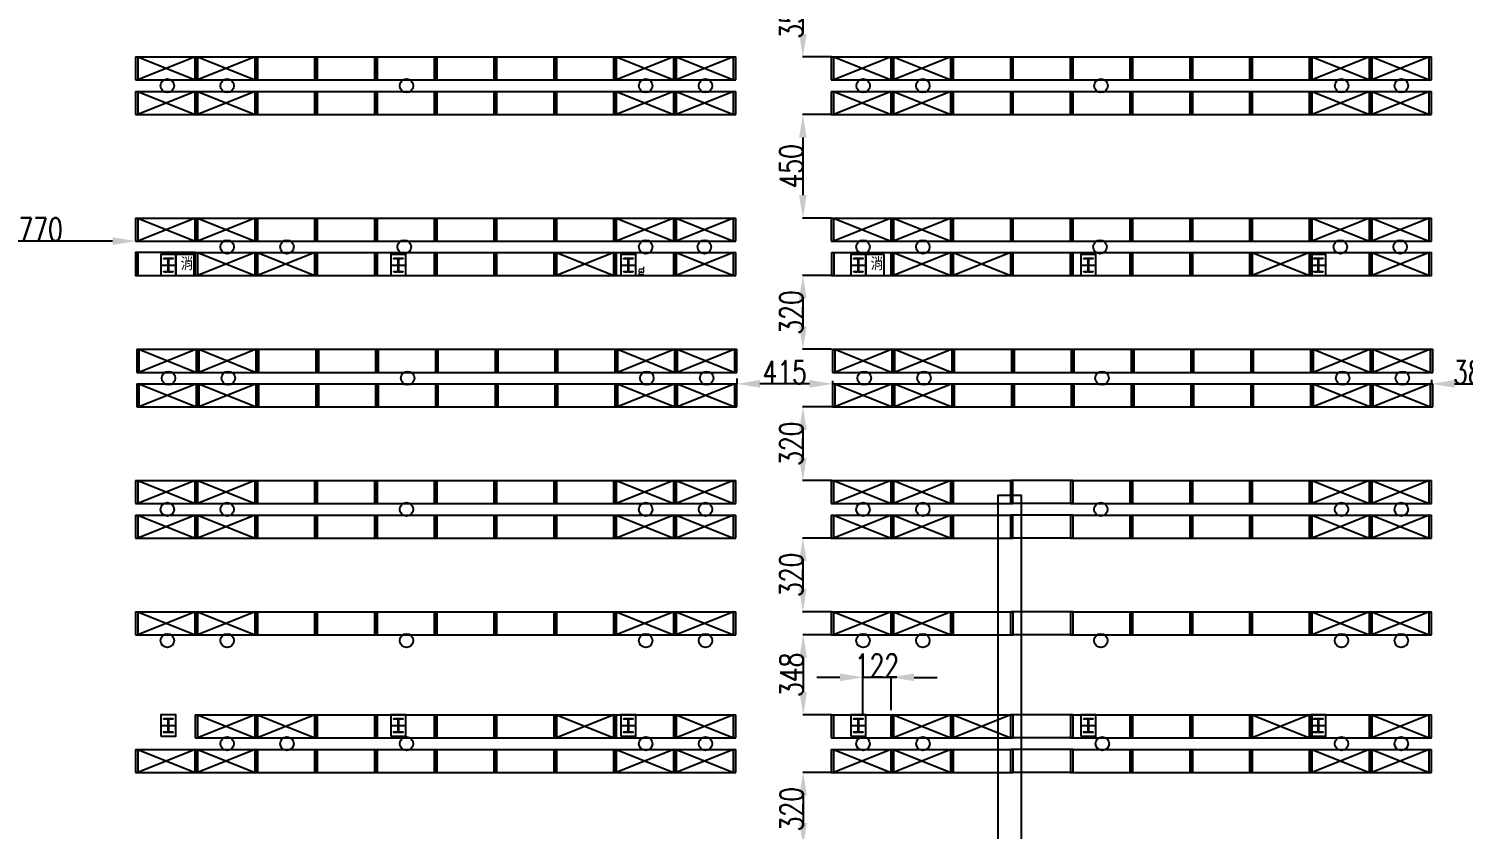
# Model space of a CAD drawing. Extents: x -40736 to 716455, y -65544 to 37405.
# Drawn here: x 348784 to 355022, y -42127 to -38649 of the extents above; entities that cross this region are included whole.
import ezdxf

# ---------------------------------------------------------------- set-up
doc = ezdxf.new("R2010")
doc.units = 0
doc.header["$LTSCALE"] = 600
doc.header["$MEASUREMENT"] = 0
doc.layers.get('0').update_dxf_attribs({"linetype": 'CONTINUOUS'})
doc.layers.get('DEFPOINTS').update_dxf_attribs({"linetype": 'CONTINUOUS'})
for name, color, linetype in [('1', 1, 'CONTINUOUS'), ('C6', 6, 'CONTINUOUS'), ('F5', 3, 'CONTINUOUS'), ('底圖', 253, 'CONTINUOUS'), ('消防箱', 121, 'CONTINUOUS'), ('線槽', 6, 'CONTINUOUS'), ('重型货架', 5, 'CONTINUOUS')]:
    doc.layers.add(name, color=color, linetype=linetype)
doc.styles.add('asd', font='KAIU.TTF', dxfattribs={"width": 0.8})
doc.styles.get("Standard").update_dxf_attribs({"font": 'txt.shx', "width": 0.75, "bigfont": 'chineset.shx'})
doc.dimstyles.new('a', dxfattribs={"dimtxt": 100, "dimasz": 100, "dimexe": 1.25, "dimexo": 20, "dimtad": 1, "dimdec": 0, "dimdsep": 46, "dimtxsty": 'Standard', "dimcen": 2.5, "dimclrd": 3, "dimclre": 3, "dimclrt": 1, "dimadec": 0, "dimazin": 0, "dimtfac": 1, "dimtdec": 0, "dimtmove": 0, "dimatfit": 3, "dimfxl": 1, "dimarcsym": 0})

# ---------------------------------------------------------------- blocks, each defined once
blk = doc.blocks.new('A$C280033E6')
at = {"layer": '重型货架', "linetype": 'Continuous'}
for p, q in [((-1, 100), (269, 100)), ((-1, 100), (-1, 0)), ((9, 100), (9, 0)), ((259, 0), (259, 100)), ((269, 0), (269, 100)), ((-1, 0), (269, 0))]:
    blk.add_line(p, q, dxfattribs=at)
blk = doc.blocks.new('*X413')
at = {"layer": 'C6', "color": 0}
for p, q in [((11763.7, 29453.8), (11764.5, 29454.6)), ((11763.7, 29452.9), (11765.3, 29454.6)), ((11764.6, 29452.1), (11767.1, 29454.6)), ((11765.5, 29452.1), (11768, 29454.6)), ((11767.3, 29452.1), (11769.8, 29454.6)), ((11768.1, 29452.1), (11770.6, 29454.6)), ((11769.9, 29452.1), (11772.4, 29454.6)), ((11770.8, 29452.1), (11773.3, 29454.6)), ((11772.6, 29452.1), (11775.1, 29454.6)), ((11773.4, 29452.1), (11775.9, 29454.6)), ((11775.2, 29452.1), (11777.7, 29454.6)), ((11776.1, 29452.1), (11778.6, 29454.6)), ((11777.9, 29452.1), (11780.4, 29454.6)), ((11778.7, 29452.1), (11781.2, 29454.6)), ((11780.5, 29452.1), (11783, 29454.6)), ((11781.4, 29452.1), (11783.9, 29454.6)), ((11782.9, 29451.8), (11785.7, 29454.6)), ((11782.9, 29450.9), (11786.5, 29454.6)), ((11782.9, 29449.1), (11784.5, 29450.7)), ((11782.9, 29448.2), (11784.5, 29449.8)), ((11782.9, 29446.5), (11784.5, 29448.1)), ((11782.9, 29445.6), (11784.5, 29447.2)), ((11782.9, 29443.8), (11784.5, 29445.4)), ((11782.9, 29442.9), (11784.5, 29444.5)), ((11782.9, 29441.2), (11784.5, 29442.8)), ((11782.9, 29440.3), (11784.5, 29441.9)), ((11785.8, 29452.1), (11788.3, 29454.6)), ((11786.7, 29452.1), (11789.2, 29454.6)), ((11788.5, 29452.1), (11791, 29454.6)), ((11789.4, 29452.1), (11791.9, 29454.6)), ((11791.1, 29452.1), (11793.6, 29454.6)), ((11792, 29452.1), (11794.5, 29454.6)), ((11793.8, 29452.1), (11796.3, 29454.6)), ((11794.7, 29452.1), (11797.2, 29454.6)), ((11796.4, 29452.1), (11798.9, 29454.6)), ((11797.3, 29452.1), (11799.8, 29454.6)), ((11799.1, 29452.1), (11801.6, 29454.6)), ((11800, 29452.1), (11802.5, 29454.6)), ((11801.7, 29452.1), (11803.7, 29454)), ((11802.6, 29452.1), (11803.7, 29453.1)), ((11763.7, 29395.4), (11765.3, 29397.1)), ((11763.7, 29394.6), (11766.2, 29397.1)), ((11765.4, 29394.6), (11767.9, 29397.1)), ((11766.3, 29394.6), (11768.8, 29397.1)), ((11768.1, 29394.6), (11770.6, 29397.1)), ((11769, 29394.6), (11771.5, 29397.1)), ((11770.7, 29394.6), (11773.2, 29397.1)), ((11771.6, 29394.6), (11774.1, 29397.1)), ((11773.4, 29394.6), (11775.9, 29397.1)), ((11774.3, 29394.6), (11776.8, 29397.1)), ((11776, 29394.6), (11778.5, 29397.1)), ((11776.9, 29394.6), (11779.4, 29397.1)), ((11778.7, 29394.6), (11781.2, 29397.1)), ((11779.6, 29394.6), (11782.1, 29397.1)), ((11781.3, 29394.6), (11784.5, 29397.7)), ((11782.2, 29394.6), (11784.7, 29397.1)), ((11782.9, 29438.5), (11784.5, 29440.1)), ((11782.9, 29437.6), (11784.5, 29439.2)), ((11782.9, 29435.9), (11784.5, 29437.5)), ((11782.9, 29435), (11784.5, 29436.6)), ((11782.9, 29433.2), (11784.5, 29434.8)), ((11782.9, 29432.3), (11784.5, 29433.9)), ((11782.9, 29430.6), (11784.5, 29432.2)), ((11782.9, 29429.7), (11784.5, 29431.3)), ((11782.9, 29427.9), (11784.5, 29429.5)), ((11782.9, 29427), (11784.5, 29428.6)), ((11782.9, 29425.3), (11784.5, 29426.9)), ((11782.9, 29424.4), (11784.5, 29426)), ((11782.9, 29422.6), (11784.5, 29424.2)), ((11782.9, 29421.7), (11784.5, 29423.3)), ((11782.9, 29420), (11784.5, 29421.6)), ((11782.9, 29419.1), (11784.5, 29420.7)), ((11782.9, 29417.3), (11784.5, 29418.9)), ((11782.9, 29416.4), (11784.5, 29418)), ((11782.9, 29414.6), (11784.5, 29416.2)), ((11782.9, 29413.8), (11784.5, 29415.4)), ((11782.9, 29412), (11784.5, 29413.6)), ((11782.9, 29411.1), (11784.5, 29412.7)), ((11782.9, 29409.3), (11784.5, 29410.9)), ((11782.9, 29408.5), (11784.5, 29410.1)), ((11782.9, 29406.7), (11784.5, 29408.3)), ((11782.9, 29405.8), (11784.5, 29407.4)), ((11782.9, 29404), (11784.5, 29405.6)), ((11782.9, 29403.2), (11784.5, 29404.8)), ((11782.9, 29401.4), (11784.5, 29403)), ((11782.9, 29400.5), (11784.5, 29402.1)), ((11782.9, 29398.7), (11784.5, 29400.3)), ((11782.9, 29397.9), (11784.5, 29399.5)), ((11784, 29394.6), (11786.5, 29397.1)), ((11784.9, 29394.6), (11787.4, 29397.1)), ((11786.7, 29394.6), (11789.2, 29397.1)), ((11787.5, 29394.6), (11790, 29397.1)), ((11789.3, 29394.6), (11791.8, 29397.1)), ((11790.2, 29394.6), (11792.7, 29397.1)), ((11792, 29394.6), (11794.5, 29397.1)), ((11792.8, 29394.6), (11795.3, 29397.1)), ((11794.6, 29394.6), (11797.1, 29397.1)), ((11795.5, 29394.6), (11798, 29397.1)), ((11797.3, 29394.6), (11799.8, 29397.1)), ((11798.1, 29394.6), (11800.6, 29397.1)), ((11799.9, 29394.6), (11802.4, 29397.1)), ((11800.8, 29394.6), (11803.3, 29397.1)), ((11802.6, 29394.6), (11803.7, 29395.7)), ((11803.4, 29394.6), (11803.7, 29394.8))]:
    blk.add_line(p, q, dxfattribs=at)
blk = doc.blocks.new('*U537')
at = {"color": 1, "linetype": 'Continuous'}
blk.add_line((-32.5, 0), (32.5, 0), dxfattribs=at)
at = {"color": 1}
blk.add_lwpolyline([(-32.5, -46), (32.5, -46), (32.5, 46), (-32.5, 46)], close=True, dxfattribs=at)
blk.add_lwpolyline([(-20, 30), (20, 30), (20, 27.5), (0.8, 27.5), (0.8, -27.5), (20, -27.5), (20, -30), (-20, -30), (-20, -27.5), (-0.8, -27.5), (-0.8, 27.5), (-20, 27.5), (-20, 30)], dxfattribs=at)
blk.add_blockref('*X413', (-11783.7, -29424.6), dxfattribs=at)
blk = doc.blocks.new('*U538')
at = {"color": 0, "linetype": 'ByBlock', "lineweight": -2}
for p in [(0, 0), (0, -2000)]:
    blk.add_blockref('*U537', p, dxfattribs=at)
blk = doc.blocks.new('*U531')
at = {"color": 0}
blk.add_blockref('*U538', (0, 5000), dxfattribs=at)
blk = doc.blocks.new('*U532')
at = {"layer": '1', "color": 0, "linetype": 'ByBlock', "lineweight": -2}
for p in [(1000, 0), (2000, 0), (3000, 0), (4000, 0), (5000, 0), (6000, 0)]:
    blk.add_blockref('*U531', p, dxfattribs=at)
blk = doc.blocks.new('A$C40B60668')
at = {"layer": '消防箱'}
for p, q in [((0, 92), (0, 0)), ((80, 92), (0, 92)), ((80, 0), (80, 92)), ((80, 0), (80, 92)), ((0, 0), (80, 0))]:
    blk.add_line(p, q, dxfattribs=at)
at = {"layer": '消防箱', "insert": (20.9, 78.4), "char_height": 50, "attachment_point": 1, "style": 'asd'}
blk.add_mtext_dynamic_manual_height_columns('消', width=33.596, gutter_width=500, heights=[0], dxfattribs=at)
blk = doc.blocks.new('*D619')
at = {"color": 3, "lineweight": -2}
for p, q in [((352274.4, -38421.8), (352149.1, -38421.8)), ((352150.4, -38521.8), (352150.4, -38671.8)), ((352274.4, -38771.8), (352149.1, -38771.8))]:
    blk.add_line(p, q, dxfattribs=at)
at = {"color": 3}
for points in [[(352133.7, -38521.8), (352167, -38521.8), (352150.4, -38421.8)], [(352133.7, -38671.8), (352167, -38671.8), (352150.4, -38771.8)]]:
    blk.add_solid(points, dxfattribs=at)
at = {"layer": 'DEFPOINTS', "color": 0}
for p in [(352294.4, -38421.8), (352150.4, -38771.8), (352294.4, -38771.8)]:
    blk.add_point(p, dxfattribs=at)
at = {"color": 1, "insert": (352099.7, -38596.8), "char_height": 100, "attachment_point": 5, "rotation": 90}
blk.add_mtext('350', dxfattribs=at)
blk = doc.blocks.new('*D620')
at = {"color": 3, "lineweight": -2}
for p, q in [((352274.4, -39021.8), (352149.1, -39021.8)), ((352150.4, -39121.8), (352150.4, -39371.8)), ((352274.4, -39471.8), (352149.1, -39471.8))]:
    blk.add_line(p, q, dxfattribs=at)
at = {"color": 3}
for points in [[(352133.7, -39121.8), (352167, -39121.8), (352150.4, -39021.8)], [(352133.7, -39371.8), (352167, -39371.8), (352150.4, -39471.8)]]:
    blk.add_solid(points, dxfattribs=at)
at = {"layer": 'DEFPOINTS', "color": 0}
for p in [(352294.4, -39021.8), (352150.4, -39471.8), (352294.4, -39471.8)]:
    blk.add_point(p, dxfattribs=at)
at = {"color": 1, "insert": (352099.7, -39246.8), "char_height": 100, "attachment_point": 5, "rotation": 90}
blk.add_mtext('450', dxfattribs=at)
blk = doc.blocks.new('*D621')
at = {"color": 3, "lineweight": -2}
for p, q in [((352274.4, -39721.8), (352149.1, -39721.8)), ((352150.4, -39821.8), (352150.4, -39941.8)), ((352274.4, -40041.8), (352149.1, -40041.8))]:
    blk.add_line(p, q, dxfattribs=at)
at = {"color": 3}
for points in [[(352133.7, -39821.8), (352167, -39821.8), (352150.4, -39721.8)], [(352133.7, -39941.8), (352167, -39941.8), (352150.4, -40041.8)]]:
    blk.add_solid(points, dxfattribs=at)
at = {"layer": 'DEFPOINTS', "color": 0}
for p in [(352294.4, -39721.8), (352150.4, -40041.8), (352294.4, -40041.8)]:
    blk.add_point(p, dxfattribs=at)
at = {"color": 1, "insert": (352099.7, -39881.8), "char_height": 100, "attachment_point": 5, "rotation": 90}
blk.add_mtext('320', dxfattribs=at)
blk = doc.blocks.new('*D622')
at = {"color": 3, "lineweight": -2}
for p, q in [((352279.4, -40291.8), (352149.1, -40291.8)), ((352150.4, -40391.8), (352150.4, -40511.8)), ((352274.4, -40611.8), (352149.1, -40611.8))]:
    blk.add_line(p, q, dxfattribs=at)
at = {"color": 3}
for points in [[(352133.7, -40391.8), (352167, -40391.8), (352150.4, -40291.8)], [(352133.7, -40511.8), (352167, -40511.8), (352150.4, -40611.8)]]:
    blk.add_solid(points, dxfattribs=at)
at = {"layer": 'DEFPOINTS', "color": 0}
for p in [(352299.4, -40291.8), (352150.4, -40611.8), (352294.4, -40611.8)]:
    blk.add_point(p, dxfattribs=at)
at = {"color": 1, "insert": (352099.7, -40451.8), "char_height": 100, "attachment_point": 5, "rotation": 90}
blk.add_mtext('320', dxfattribs=at)
blk = doc.blocks.new('*D623')
at = {"color": 3, "lineweight": -2}
for p, q in [((352274.4, -40861.8), (352149.1, -40861.8)), ((352150.4, -40961.8), (352150.4, -41081.8)), ((352274.4, -41181.8), (352149.1, -41181.8))]:
    blk.add_line(p, q, dxfattribs=at)
at = {"color": 3}
for points in [[(352133.7, -40961.8), (352167, -40961.8), (352150.4, -40861.8)], [(352133.7, -41081.8), (352167, -41081.8), (352150.4, -41181.8)]]:
    blk.add_solid(points, dxfattribs=at)
at = {"layer": 'DEFPOINTS', "color": 0}
for p in [(352294.4, -40861.8), (352150.4, -41181.8), (352294.4, -41181.8)]:
    blk.add_point(p, dxfattribs=at)
at = {"color": 1, "insert": (352099.7, -41021.8), "char_height": 100, "attachment_point": 5, "rotation": 90}
blk.add_mtext('320', dxfattribs=at)
blk = doc.blocks.new('*D624')
at = {"color": 3, "lineweight": -2}
for p, q in [((352274.4, -41281.8), (352150.4, -41281.8)), ((352151.6, -41381.8), (352151.6, -41529.8)), ((352274.4, -41629.8), (352150.4, -41629.8))]:
    blk.add_line(p, q, dxfattribs=at)
at = {"color": 3}
for points in [[(352135, -41381.8), (352168.3, -41381.8), (352151.6, -41281.8)], [(352135, -41529.8), (352168.3, -41529.8), (352151.6, -41629.8)]]:
    blk.add_solid(points, dxfattribs=at)
at = {"layer": 'DEFPOINTS', "color": 0}
for p in [(352294.4, -41281.8), (352151.6, -41629.8), (352294.4, -41629.8)]:
    blk.add_point(p, dxfattribs=at)
at = {"color": 1, "insert": (352101, -41455.8), "char_height": 100, "attachment_point": 5, "rotation": 90}
blk.add_mtext('348', dxfattribs=at)
blk = doc.blocks.new('*D625')
at = {"color": 3, "lineweight": -2}
for p, q in [((352274.4, -41879.8), (352150.4, -41879.8)), ((352151.6, -41979.8), (352151.6, -42099.8)), ((352274.4, -42199.8), (352150.4, -42199.8))]:
    blk.add_line(p, q, dxfattribs=at)
at = {"color": 3}
for points in [[(352135, -41979.8), (352168.3, -41979.8), (352151.6, -41879.8)], [(352135, -42099.8), (352168.3, -42099.8), (352151.6, -42199.8)]]:
    blk.add_solid(points, dxfattribs=at)
at = {"layer": 'DEFPOINTS', "color": 0}
for p in [(352294.4, -41879.8), (352151.6, -42199.8), (352294.4, -42199.8)]:
    blk.add_point(p, dxfattribs=at)
at = {"color": 1, "insert": (352101, -42039.8), "char_height": 100, "attachment_point": 5, "rotation": 90}
blk.add_mtext('320', dxfattribs=at)
blk = doc.blocks.new('*D637')
at = {"color": 3, "lineweight": -2}
for p, q in [((354883.8, -40174.3), (354883.8, -40190.5)), ((354983.8, -40191.8), (355163.8, -40191.8)), ((355263.8, -40211.8), (355263.8, -40193))]:
    blk.add_line(p, q, dxfattribs=at)
at = {"color": 3}
for points in [[(354983.8, -40175.1), (354983.8, -40208.5), (354883.8, -40191.8)], [(355163.8, -40175.1), (355163.8, -40208.5), (355263.8, -40191.8)]]:
    blk.add_solid(points, dxfattribs=at)
at = {"layer": 'DEFPOINTS', "color": 0}
for p in [(354883.8, -40194.3), (355263.8, -40191.8), (355263.8, -40191.8)]:
    blk.add_point(p, dxfattribs=at)
at = {"color": 1, "insert": (355073.8, -40141.2), "char_height": 100, "attachment_point": 5}
blk.add_mtext('380', dxfattribs=at)
blk = doc.blocks.new('A$C5BA835FB')
at = {"layer": '重型货架', "color": 2, "linetype": 'Continuous'}
for p, q in [((0, 100), (270, 100)), ((0, 100), (0, 0)), ((10, 100), (10, 0)), ((260, 0), (260, 100)), ((270, 0), (270, 100)), ((0, 0), (270, 0))]:
    blk.add_line(p, q, dxfattribs=at)
blk = doc.blocks.new('*D719')
at = {"color": 3, "lineweight": -2}
for p, q in [((351863.8, -40168.6), (351863.8, -40193)), ((352178.8, -40191.8), (351963.8, -40191.8)), ((352278.8, -40178.6), (352278.8, -40190.5))]:
    blk.add_line(p, q, dxfattribs=at)
at = {"color": 3}
for points in [[(351963.8, -40175.1), (351963.8, -40208.5), (351863.8, -40191.8)], [(352178.8, -40175.1), (352178.8, -40208.5), (352278.8, -40191.8)]]:
    blk.add_solid(points, dxfattribs=at)
at = {"layer": 'DEFPOINTS', "color": 0}
for p in [(351863.8, -40148.6), (351863.8, -40191.8), (352278.8, -40198.6)]:
    blk.add_point(p, dxfattribs=at)
at = {"color": 1, "insert": (352071.3, -40141.2), "char_height": 100, "attachment_point": 5}
blk.add_mtext('415', dxfattribs=at)
blk = doc.blocks.new('*D722')
at = {"color": 3, "lineweight": -2}
for p, q in [((352311.3, -41466.7), (352211.3, -41466.7)), ((352411.3, -41625.8), (352411.3, -41465.4)), ((352533.8, -41466.7), (352411.3, -41466.7)), ((352533.8, -41609.8), (352533.8, -41465.4)), ((352633.8, -41466.7), (352733.8, -41466.7))]:
    blk.add_line(p, q, dxfattribs=at)
at = {"color": 3}
for points in [[(352311.3, -41450), (352311.3, -41483.3), (352411.3, -41466.7)], [(352633.8, -41450), (352633.8, -41483.3), (352533.8, -41466.7)]]:
    blk.add_solid(points, dxfattribs=at)
at = {"layer": 'DEFPOINTS', "color": 0}
for p in [(352411.3, -41466.7), (352411.3, -41645.8), (352533.8, -41629.8)]:
    blk.add_point(p, dxfattribs=at)
at = {"color": 1, "insert": (352472.5, -41416), "char_height": 100, "attachment_point": 5}
blk.add_mtext('122', dxfattribs=at)
blk = doc.blocks.new('*D724')
at = {"color": 3, "lineweight": -2}
for p, q in [((348423.8, -39701.8), (348423.8, -39570.5)), ((349148.8, -39571.8), (348523.8, -39571.8)), ((349248.8, -39551.8), (349248.8, -39570.5))]:
    blk.add_line(p, q, dxfattribs=at)
at = {"color": 3}
for points in [[(348523.8, -39555.1), (348523.8, -39588.5), (348423.8, -39571.8)], [(349148.8, -39555.1), (349148.8, -39588.5), (349248.8, -39571.8)]]:
    blk.add_solid(points, dxfattribs=at)
at = {"layer": 'DEFPOINTS', "color": 0}
for p in [(348423.8, -39571.8), (349248.8, -39571.8), (348423.8, -39721.8)]:
    blk.add_point(p, dxfattribs=at)
at = {"color": 1, "insert": (348836.3, -39521.2), "char_height": 100, "attachment_point": 5}
blk.add_mtext('770', dxfattribs=at)

msp = doc.modelspace()

# ---------------------------------------------------------------- linework, layer by layer
for p, q in [((349258.78957, -38771.79681), (349508.78957, -38871.79681)), ((349508.78957, -38771.79681), (349258.78957, -38871.79681)), ((349518.78957, -38771.79681), (349768.78957, -38871.79681)), ((349768.78957, -38771.79681), (349518.78957, -38871.79681)), ((351338.78957, -38771.79681), (351588.78957, -38871.79681)), ((351588.78957, -38771.79681), (351338.78957, -38871.79681)), ((351598.78957, -38771.79681), (351848.78957, -38871.79681)), ((351848.78957, -38771.79681), (351598.78957, -38871.79681)), ((352284.31446, -38771.79681), (352534.31446, -38871.79681)), ((352534.31446, -38771.79681), (352284.31446, -38871.79681)), ((352543.78957, -38771.79681), (352793.78957, -38871.79681)), ((352793.78957, -38771.79681), (352543.78957, -38871.79681)), ((354364.31446, -38771.79681), (354614.31446, -38871.79681)), ((354614.31446, -38771.79681), (354364.31446, -38871.79681)), ((354624.31446, -38771.79681), (354874.31446, -38871.79681)), ((354874.31446, -38771.79681), (354624.31446, -38871.79681)), ((349258.78957, -38921.79681), (349508.78957, -39021.79681)), ((349508.78957, -38921.79681), (349258.78957, -39021.79681)), ((349518.78957, -38921.79681), (349768.78957, -39021.79681)), ((349768.78957, -38921.79681), (349518.78957, -39021.79681)), ((351338.78957, -38921.79681), (351588.78957, -39021.79681)), ((351588.78957, -38921.79681), (351338.78957, -39021.79681)), ((351598.78957, -38921.79681), (351848.78957, -39021.79681)), ((351848.78957, -38921.79681), (351598.78957, -39021.79681)), ((352284.31446, -38921.79681), (352534.31446, -39021.79681)), ((352534.31446, -38921.79681), (352284.31446, -39021.79681)), ((352543.78957, -38921.79681), (352793.78957, -39021.79681)), ((352793.78957, -38921.79681), (352543.78957, -39021.79681)), ((354364.31446, -38921.79681), (354614.31446, -39021.79681)), ((354614.31446, -38921.79681), (354364.31446, -39021.79681)), ((354624.31446, -38921.79681), (354874.31446, -39021.79681)), ((354874.31446, -38921.79681), (354624.31446, -39021.79681)), ((349258.78957, -39471.79681), (349508.78957, -39571.79681)), ((349508.78957, -39471.79681), (349258.78957, -39571.79681)), ((349518.78957, -39471.79681), (349768.78957, -39571.79681)), ((349768.78957, -39471.79681), (349518.78957, -39571.79681)), ((351338.78957, -39471.79681), (351588.78957, -39571.79681)), ((351588.78957, -39471.79681), (351338.78957, -39571.79681)), ((351598.78957, -39471.79681), (351848.78957, -39571.79681)), ((351848.78957, -39471.79681), (351598.78957, -39571.79681)), ((352283.78957, -39471.79681), (352533.78957, -39571.79681)), ((352533.78957, -39471.79681), (352283.78957, -39571.79681)), ((352543.78957, -39471.79681), (352793.78957, -39571.79681)), ((352793.78957, -39471.79681), (352543.78957, -39571.79681)), ((354363.78957, -39471.79681), (354613.78957, -39571.79681)), ((354613.78957, -39471.79681), (354363.78957, -39571.79681)), ((354623.78957, -39471.79681), (354873.78957, -39571.79681)), ((354873.78957, -39471.79681), (354623.78957, -39571.79681)), ((349518.78957, -39621.79681), (349768.78957, -39721.79681)), ((349768.78957, -39621.79681), (349518.78957, -39721.79681)), ((349778.78957, -39621.79681), (350028.78957, -39721.79681)), ((350028.78957, -39621.79681), (349778.78957, -39721.79681)), ((351078.78957, -39621.79681), (351328.78957, -39721.79681)), ((351328.78957, -39621.79681), (351078.78957, -39721.79681)), ((351599.31446, -39621.79681), (351849.31446, -39721.79681)), ((351849.31446, -39621.79681), (351599.31446, -39721.79681)), ((352543.78957, -39621.79681), (352793.78957, -39721.79681)), ((352793.78957, -39621.79681), (352543.78957, -39721.79681)), ((352803.78957, -39621.79681), (353053.78957, -39721.79681)), ((353053.78957, -39621.79681), (352803.78957, -39721.79681)), ((354103.78957, -39621.79681), (354353.78957, -39721.79681)), ((354353.78957, -39621.79681), (354103.78957, -39721.79681)), ((354624.31446, -39621.79681), (354874.31446, -39721.79681)), ((354874.31446, -39621.79681), (354624.31446, -39721.79681)), ((349263.78957, -40041.79681), (349513.78957, -40141.79681)), ((349513.78957, -40041.79681), (349263.78957, -40141.79681)), ((349523.78957, -40041.79681), (349773.78957, -40141.79681)), ((349773.78957, -40041.79681), (349523.78957, -40141.79681)), ((351343.78957, -40041.79681), (351593.78957, -40141.79681)), ((351593.78957, -40041.79681), (351343.78957, -40141.79681)), ((351603.78957, -40041.79681), (351853.78957, -40141.79681)), ((351853.78957, -40041.79681), (351603.78957, -40141.79681)), ((352288.78957, -40041.79681), (352538.78957, -40141.79681)), ((352538.78957, -40041.79681), (352288.78957, -40141.79681)), ((352548.78957, -40041.79681), (352798.78957, -40141.79681)), ((352798.78957, -40041.79681), (352548.78957, -40141.79681)), ((354368.78957, -40041.79681), (354618.78957, -40141.79681)), ((354618.78957, -40041.79681), (354368.78957, -40141.79681)), ((354628.78957, -40041.79681), (354878.78957, -40141.79681)), ((354878.78957, -40041.79681), (354628.78957, -40141.79681)), ((349263.78957, -40191.79681), (349513.78957, -40291.79681)), ((349513.78957, -40191.79681), (349263.78957, -40291.79681)), ((349523.78957, -40191.79681), (349773.78957, -40291.79681)), ((349773.78957, -40191.79681), (349523.78957, -40291.79681)), ((351343.78957, -40191.79681), (351593.78957, -40291.79681)), ((351593.78957, -40191.79681), (351343.78957, -40291.79681)), ((351603.78957, -40191.79681), (351853.78957, -40291.79681)), ((351853.78957, -40191.79681), (351603.78957, -40291.79681)), ((352288.78957, -40191.79681), (352538.78957, -40291.79681)), ((352538.78957, -40191.79681), (352288.78957, -40291.79681)), ((352548.78957, -40191.79681), (352798.78957, -40291.79681)), ((352798.78957, -40191.79681), (352548.78957, -40291.79681)), ((354368.78957, -40191.79681), (354618.78957, -40291.79681)), ((354618.78957, -40191.79681), (354368.78957, -40291.79681)), ((354628.78957, -40191.79681), (354878.78957, -40291.79681)), ((354878.78957, -40191.79681), (354628.78957, -40291.79681)), ((349258.78957, -40611.79681), (349508.78957, -40711.79681)), ((349508.78957, -40611.79681), (349258.78957, -40711.79681)), ((349518.78957, -40611.79681), (349768.78957, -40711.79681)), ((349768.78957, -40611.79681), (349518.78957, -40711.79681)), ((351338.78957, -40611.79681), (351588.78957, -40711.79681)), ((351588.78957, -40611.79681), (351338.78957, -40711.79681)), ((351598.78957, -40611.79681), (351848.78957, -40711.79681)), ((351848.78957, -40611.79681), (351598.78957, -40711.79681)), ((352283.78957, -40611.79681), (352533.78957, -40711.79681)), ((352533.78957, -40611.79681), (352283.78957, -40711.79681)), ((352543.78957, -40611.79681), (352793.78957, -40711.79681)), ((352793.78957, -40611.79681), (352543.78957, -40711.79681)), ((354363.78957, -40611.79681), (354613.78957, -40711.79681)), ((354613.78957, -40611.79681), (354363.78957, -40711.79681)), ((354623.78957, -40611.79681), (354873.78957, -40711.79681)), ((354873.78957, -40611.79681), (354623.78957, -40711.79681)), ((349258.78957, -40761.79681), (349508.78957, -40861.79681)), ((349508.78957, -40761.79681), (349258.78957, -40861.79681)), ((349518.78957, -40761.79681), (349768.78957, -40861.79681)), ((349768.78957, -40761.79681), (349518.78957, -40861.79681)), ((351338.78957, -40761.79681), (351588.78957, -40861.79681)), ((351588.78957, -40761.79681), (351338.78957, -40861.79681)), ((351598.78957, -40761.79681), (351848.78957, -40861.79681)), ((351848.78957, -40761.79681), (351598.78957, -40861.79681)), ((352283.78957, -40761.79681), (352533.78957, -40861.79681)), ((352533.78957, -40761.79681), (352283.78957, -40861.79681)), ((352543.78957, -40761.79681), (352793.78957, -40861.79681)), ((352793.78957, -40761.79681), (352543.78957, -40861.79681)), ((354363.78957, -40761.79681), (354613.78957, -40861.79681)), ((354613.78957, -40761.79681), (354363.78957, -40861.79681)), ((354623.78957, -40761.79681), (354873.78957, -40861.79681)), ((354873.78957, -40761.79681), (354623.78957, -40861.79681)), ((349258.78957, -41181.79681), (349508.78957, -41281.79681)), ((349508.78957, -41181.79681), (349258.78957, -41281.79681)), ((349518.78957, -41181.79681), (349768.78957, -41281.79681)), ((349768.78957, -41181.79681), (349518.78957, -41281.79681)), ((351338.78957, -41181.79681), (351588.78957, -41281.79681)), ((351588.78957, -41181.79681), (351338.78957, -41281.79681)), ((351598.78957, -41181.79681), (351848.78957, -41281.79681)), ((351848.78957, -41181.79681), (351598.78957, -41281.79681)), ((352283.78957, -41181.79681), (352533.78957, -41281.79681)), ((352533.78957, -41181.79681), (352283.78957, -41281.79681)), ((352543.78957, -41181.79681), (352793.78957, -41281.79681)), ((352793.78957, -41181.79681), (352543.78957, -41281.79681)), ((354363.78957, -41181.79681), (354613.78957, -41281.79681)), ((354613.78957, -41181.79681), (354363.78957, -41281.79681)), ((354623.78957, -41181.79681), (354873.78957, -41281.79681)), ((354873.78957, -41181.79681), (354623.78957, -41281.79681)), ((349518.78957, -41629.79681), (349768.78957, -41729.79681)), ((349768.78957, -41629.79681), (349518.78957, -41729.79681)), ((349778.78957, -41629.79681), (350028.78957, -41729.79681)), ((350028.78957, -41629.79681), (349778.78957, -41729.79681)), ((351078.78957, -41629.79681), (351328.78957, -41729.79681)), ((351328.78957, -41629.79681), (351078.78957, -41729.79681)), ((351598.78957, -41629.79681), (351848.78957, -41729.79681)), ((351848.78957, -41629.79681), (351598.78957, -41729.79681)), ((352543.78957, -41629.79681), (352793.78957, -41729.79681)), ((352793.78957, -41629.79681), (352543.78957, -41729.79681)), ((354103.78957, -41629.79681), (354353.78957, -41729.79681)), ((354353.78957, -41629.79681), (354103.78957, -41729.79681)), ((354623.78957, -41629.79681), (354873.78957, -41729.79681)), ((354873.78957, -41629.79681), (354623.78957, -41729.79681)), ((349258.78957, -41779.79681), (349508.78957, -41879.79681)), ((349508.78957, -41779.79681), (349258.78957, -41879.79681)), ((349518.78957, -41779.79681), (349768.78957, -41879.79681)), ((349768.78957, -41779.79681), (349518.78957, -41879.79681)), ((351338.78957, -41779.79681), (351588.78957, -41879.79681)), ((351588.78957, -41779.79681), (351338.78957, -41879.79681)), ((351598.78957, -41779.79681), (351848.78957, -41879.79681)), ((351848.78957, -41779.79681), (351598.78957, -41879.79681)), ((352283.78957, -41779.79681), (352533.78957, -41879.79681)), ((352533.78957, -41779.79681), (352283.78957, -41879.79681)), ((352543.78957, -41779.79681), (352793.78957, -41879.79681)), ((352793.78957, -41779.79681), (352543.78957, -41879.79681)), ((354363.78957, -41779.79681), (354613.78957, -41879.79681)), ((354613.78957, -41779.79681), (354363.78957, -41879.79681)), ((354623.78957, -41779.79681), (354873.78957, -41879.79681)), ((354873.78957, -41779.79681), (354623.78957, -41879.79681))]:
    msp.add_line(p, q)
for centre in [(349387.06794, -38896.91536), (349647.06794, -38896.91536), (350427.06794, -38896.91536), (351467.06794, -38896.91536), (351727.06794, -38896.91536), (352412.59283, -38896.91536), (352672.06794, -38896.91536), (353446.44496, -38896.91536), (354492.59283, -38896.91536), (354752.59283, -38896.91536), (349647.06794, -39596.91536), (349907.06794, -39596.91536), (350417.06794, -39596.91536), (351467.06794, -39596.91536), (351722.21162, -39596.91536), (352412.06794, -39596.91536), (352672.06794, -39596.91536), (353442.06794, -39596.91536), (354487.21162, -39596.91536), (354747.21162, -39596.91536), (349392.06794, -40166.91536), (349652.06794, -40166.91536), (350432.06794, -40166.91536), (351472.06794, -40166.91536), (351732.06794, -40166.91536), (352417.06794, -40166.91536), (352677.06794, -40166.91536), (353450.92006, -40166.91536), (354497.06794, -40166.91536), (354757.06794, -40166.91536), (349387.06794, -40736.91536), (349647.06794, -40736.91536), (350427.06794, -40736.91536), (351467.06794, -40736.91536), (351727.06794, -40736.91536), (352412.06794, -40736.91536), (352672.06794, -40736.91536), (353445.92006, -40736.91536), (354492.06794, -40736.91536), (354752.06794, -40736.91536), (349387.06794, -41306.91536), (349647.06794, -41306.91536), (350427.06794, -41306.91536), (351467.06794, -41306.91536), (351727.06794, -41306.91536), (352412.06794, -41306.91536), (352672.06794, -41306.91536), (353445.92006, -41306.91536), (354492.06794, -41306.91536), (354752.06794, -41306.91536), (349647.06794, -41754.91536), (349907.06794, -41754.91536), (350427.06794, -41754.91536), (351467.06794, -41754.91536), (351727.06794, -41754.91536), (352412.06794, -41754.91536), (352672.23979, -41754.91536), (353452.23979, -41754.91536), (354492.06794, -41754.91536), (354752.06794, -41754.91536)]:
    msp.add_circle(centre, 29.47939)
at = {"layer": '1'}
for points in [[(349258.78957, -39621.79681), (349248.78957, -39621.79681), (349248.78957, -39721.79681), (349258.78957, -39721.79681)], [(349508.78957, -39621.79681), (349258.78957, -39621.79681), (349258.78957, -39721.79681), (349508.78957, -39721.79681)]]:
    msp.add_lwpolyline(points, close=True, dxfattribs=at)
at = {"layer": '線槽'}
msp.add_lwpolyline([(353098.78957, -49629.79681), (352998.78957, -49629.79681), (352998.78957, -40675.79681), (353098.78957, -40675.79681)], close=True, dxfattribs=at)
at = {"layer": '重型货架'}
for p, q in [((352803.96142, -41629.79681), (353053.96142, -41729.79681)), ((353053.96142, -41629.79681), (352803.96142, -41729.79681))]:
    msp.add_line(p, q, dxfattribs=at)

# ---------------------------------------------------------------- block references
at = {"layer": '1', "color": 0}
msp.add_blockref('*U532', (348391.28957, -44675.79681), dxfattribs=at)
at = {"layer": 'F5', "color": 0, "linetype": 'Continuous'}
for p in [(351589.78886, -39571.79699), (352274.78886, -39571.79699), (352534.78886, -39571.79699), (352794.78886, -39571.79699), (353054.78886, -39571.79699), (353314.78886, -39571.79699), (353574.78886, -39571.79699), (353834.78886, -39571.79699), (354094.78886, -39571.79699), (354354.78886, -39571.79699), (354614.78886, -39571.79699), (352534.78886, -39721.79699), (352794.78886, -39721.79699), (353054.78886, -39721.79699), (353314.78886, -39721.79699), (353574.78886, -39721.79699), (353834.78886, -39721.79699), (354094.78886, -39721.79699), (354354.78886, -39721.79699), (354614.78886, -39721.79699), (349249.78886, -41281.79699), (349509.78886, -41281.79699), (349769.78886, -41281.79699), (350029.78886, -41281.79699), (350289.78886, -41281.79699), (350549.78886, -41281.79699), (350809.78886, -41281.79699), (351069.78886, -41281.79699), (351329.78886, -41281.79699), (351589.78886, -41281.79699), (352274.78886, -41281.79699), (352534.78886, -41281.79699), (353314.78886, -41281.79699), (353574.78886, -41281.79699), (353834.78886, -41281.79699), (354094.78886, -41281.79699), (354354.78886, -41281.79699), (354614.78886, -41281.79699)]:
    msp.add_blockref('A$C280033E6', p, dxfattribs=at)
at = {"layer": '消防箱', "color": 111}
for p in [(349423.78952, -39721.79702), (352423.78952, -39721.79702)]:
    msp.add_blockref('A$C40B60668', p, dxfattribs=at)
at = {"layer": '重型货架', "color": 0, "linetype": 'Continuous'}
for p in [(349249.78886, -38871.79699), (349509.78886, -38871.79699), (349769.78886, -38871.79699), (350029.78886, -38871.79699), (350289.78886, -38871.79699), (350549.78886, -38871.79699), (350809.78886, -38871.79699), (351069.78886, -38871.79699), (351329.78886, -38871.79699), (351589.78886, -38871.79699), (352274.78886, -38871.79699), (352534.78886, -38871.79699), (352794.78886, -38871.79699), (353054.78886, -38871.79699), (353314.78886, -38871.79699), (353574.78886, -38871.79699), (353834.78886, -38871.79699), (354094.78886, -38871.79699), (354354.78886, -38871.79699), (354614.78886, -38871.79699), (349249.78886, -39021.79699), (349509.78886, -39021.79699), (349769.78886, -39021.79699), (350029.78886, -39021.79699), (350289.78886, -39021.79699), (350549.78886, -39021.79699), (350809.78886, -39021.79699), (351069.78886, -39021.79699), (351329.78886, -39021.79699), (351589.78886, -39021.79699), (352274.78886, -39021.79699), (352534.78886, -39021.79699), (352794.78886, -39021.79699), (353054.78886, -39021.79699), (353314.78886, -39021.79699), (353574.78886, -39021.79699), (353834.78886, -39021.79699), (354094.78886, -39021.79699), (354354.78886, -39021.79699), (354614.78886, -39021.79699), (349249.78886, -39571.79699), (349509.78886, -39571.79699), (349769.78886, -39571.79699), (350029.78886, -39571.79699), (350289.78886, -39571.79699), (350549.78886, -39571.79699), (350809.78886, -39571.79699), (351069.78886, -39571.79699), (351329.78886, -39571.79699), (349509.78886, -39721.79699), (349769.78886, -39721.79699), (350029.78886, -39721.79699), (350289.78886, -39721.79699), (350549.78886, -39721.79699), (350809.78886, -39721.79699), (351069.78886, -39721.79699), (351329.78886, -39721.79699), (351590.31375, -39721.79699), (352275.31375, -39721.79699), (349254.78886, -40141.79699), (349514.78886, -40141.79699), (349774.78886, -40141.79699), (350034.78886, -40141.79699), (350294.78886, -40141.79699), (350554.78886, -40141.79699), (350814.78886, -40141.79699), (351074.78886, -40141.79699), (351334.78886, -40141.79699), (351594.78886, -40141.79699), (352279.78886, -40141.79699), (352539.78886, -40141.79699), (352799.78886, -40141.79699), (353059.78886, -40141.79699), (353319.78886, -40141.79699), (353579.78886, -40141.79699), (353839.78886, -40141.79699), (354099.78886, -40141.79699), (354359.78886, -40141.79699), (354619.78886, -40141.79699), (349254.78886, -40291.79699), (349514.78886, -40291.79699), (349774.78886, -40291.79699), (350034.78886, -40291.79699), (350294.78886, -40291.79699), (350554.78886, -40291.79699), (350814.78886, -40291.79699), (351074.78886, -40291.79699), (351334.78886, -40291.79699), (351594.78886, -40291.79699), (352279.78886, -40291.79699), (352539.78886, -40291.79699), (352799.78886, -40291.79699), (353059.78886, -40291.79699), (353319.78886, -40291.79699), (353579.78886, -40291.79699), (353839.78886, -40291.79699), (354099.78886, -40291.79699), (354359.78886, -40291.79699), (354619.78886, -40291.79699), (349249.78886, -40711.79699), (349509.78886, -40711.79699), (349769.78886, -40711.79699), (350029.78886, -40711.79699), (350289.78886, -40711.79699), (350549.78886, -40711.79699), (350809.78886, -40711.79699), (351069.78886, -40711.79699), (351329.78886, -40711.79699), (351589.78886, -40711.79699), (352274.78886, -40711.79699), (352534.78886, -40711.79699), (353314.78886, -40711.79699), (353574.78886, -40711.79699), (353834.78886, -40711.79699), (354094.78886, -40711.79699), (354354.78886, -40711.79699), (354614.78886, -40711.79699), (349249.78886, -40861.79699), (349509.78886, -40861.79699), (349769.78886, -40861.79699), (350029.78886, -40861.79699), (350289.78886, -40861.79699), (350549.78886, -40861.79699), (350809.78886, -40861.79699), (351069.78886, -40861.79699), (351329.78886, -40861.79699), (351589.78886, -40861.79699), (352274.78886, -40861.79699), (352534.78886, -40861.79699), (353314.78886, -40861.79699), (353574.78886, -40861.79699), (353834.78886, -40861.79699), (354094.78886, -40861.79699), (354354.78886, -40861.79699), (354614.78886, -40861.79699), (349509.78886, -41729.79699), (349769.78886, -41729.79699), (350029.78886, -41729.79699), (350289.78886, -41729.79699), (350549.78886, -41729.79699), (350809.78886, -41729.79699), (351069.78886, -41729.79699), (351329.78886, -41729.79699), (351589.78886, -41729.79699), (352274.78886, -41729.79699), (352534.78886, -41729.79699), (353314.78886, -41729.79699), (353574.78886, -41729.79699), (353834.78886, -41729.79699), (354094.78886, -41729.79699), (354354.78886, -41729.79699), (354614.78886, -41729.79699), (349249.78886, -41879.79699), (349509.78886, -41879.79699), (349769.78886, -41879.79699), (350029.78886, -41879.79699), (350289.78886, -41879.79699), (350549.78886, -41879.79699), (350809.78886, -41879.79699), (351069.78886, -41879.79699), (351329.78886, -41879.79699), (351589.78886, -41879.79699), (352274.78886, -41879.79699), (352534.78886, -41879.79699), (353314.78886, -41879.79699), (353574.78886, -41879.79699), (353834.78886, -41879.79699), (354094.78886, -41879.79699), (354354.78886, -41879.79699), (354614.78886, -41879.79699)]:
    msp.add_blockref('A$C280033E6', p, dxfattribs=at)
at = {"layer": '重型货架', "linetype": 'Continuous'}
msp.add_blockref('A$C5BA835FB', (352793.78954, -40711.79677), dxfattribs=at)
at = {"layer": '重型货架', "color": 5, "xscale": -1}
for p in [(353323.7896, -40711.79677), (353323.7896, -40861.79681)]:
    msp.add_blockref('A$C5BA835FB', p, dxfattribs=at)
at = {"layer": '重型货架'}
for p in [(352793.78954, -40861.79681), (352793.96139, -41281.79677), (352793.96139, -41729.79677), (352793.96139, -41879.79681)]:
    msp.add_blockref('A$C5BA835FB', p, dxfattribs=at)
at = {"layer": '重型货架', "xscale": -1}
for p in [(353323.96145, -41281.79677), (353323.96145, -41729.79677), (353323.96145, -41879.79681)]:
    msp.add_blockref('A$C5BA835FB', p, dxfattribs=at)

# ---------------------------------------------------------------- texts
at = {"layer": '底圖', "insert": (351438.63048, -39721.79681), "char_height": 20, "width": 67.7818178, "attachment_point": 1, "rotation": 90}
msp.add_mtext('{\\Ftxt,bigfont|c134;TEL}', dxfattribs=at)

# ---------------------------------------------------------------- dimensions: what is measured, and where the dimension line sits
for base, p1, p2, picture, middle in [((352150.37375, -38771.79681), (352294.38689, -38421.79681), (352294.38689, -38771.79681), '*D619', (352099.74875, -38596.79681)), ((352150.37375, -39471.79681), (352294.38689, -39021.79681), (352294.38689, -39471.79681), '*D620', (352099.74875, -39246.79681)), ((352150.37375, -40041.79681), (352294.38689, -39721.79681), (352294.38689, -40041.79681), '*D621', (352099.74875, -39881.79681)), ((352150.37375, -40611.79681), (352299.38689, -40291.79681), (352294.38689, -40611.79681), '*D622', (352099.74875, -40451.79681)), ((352150.37375, -41181.79681), (352294.38689, -40861.79681), (352294.38689, -41181.79681), '*D623', (352099.74875, -41021.79681)), ((352151.62375, -41629.79681), (352294.38689, -41281.79681), (352294.38689, -41629.79681), '*D624', (352100.99875, -41455.79681)), ((352151.62375, -42199.79645), (352294.38689, -41879.79681), (352294.38689, -42199.79645), '*D625', (352100.99875, -42039.79663))]:
    dim = msp.add_linear_dim(base=base, p1=p1, p2=p2, angle=90, dimstyle='a', override={"dimarcsym": 1})
    dim.commit()
    dim.dimension.update_dxf_attribs({"geometry": picture, "text_midpoint": middle})
dim = msp.add_linear_dim(base=(348423.78957, -39571.79681), p1=(349248.78957, -39571.79681), p2=(348423.78957, -39721.79681), text='770', dimstyle='a')
dim.commit()
dim.dimension.update_dxf_attribs({"geometry": '*D724', "text_midpoint": (348836.28957, -39521.17181)})
dim = msp.add_linear_dim(base=(351863.78957, -40191.79681), p1=(352278.78957, -40198.59737), p2=(351863.78957, -40148.59737), dimstyle='a')
dim.commit()
dim.dimension.update_dxf_attribs({"geometry": '*D719', "text_midpoint": (352071.28957, -40141.17181)})
dim = msp.add_linear_dim(base=(355263.78972, -40191.79681), p1=(354883.78957, -40194.29681), p2=(355263.78972, -40191.79679), dimstyle='a', override={"dimarcsym": 1})
dim.commit()
dim.dimension.update_dxf_attribs({"geometry": '*D637', "text_midpoint": (355073.78964, -40141.17181)})
dim = msp.add_linear_dim(base=(352411.28956894, -41466.66161605), p1=(352533.78956877, -41629.79681437), p2=(352411.28956894, -41645.79681438), dimstyle='a')
dim.commit()
dim.dimension.update_dxf_attribs({"geometry": '*D722', "text_midpoint": (352472.53956885, -41466.66161605), "dimtype": 160})

doc.saveas('drawing.dxf')
